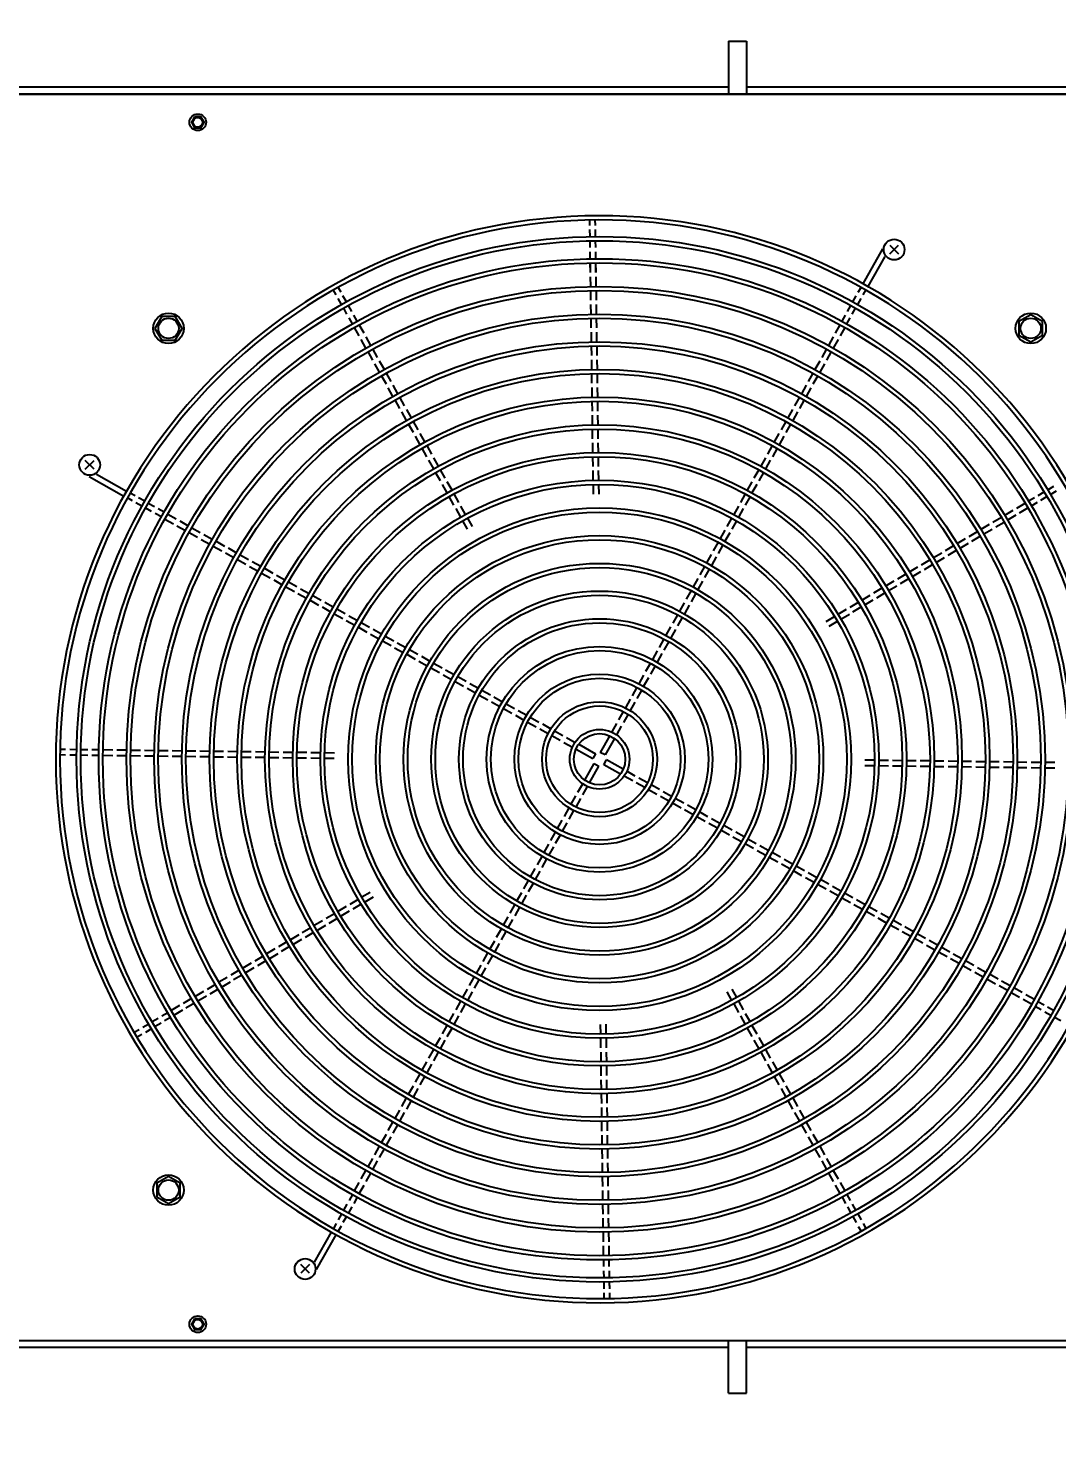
# Model space of a CAD drawing. Header units: millimetres. Extents: x -15161 to 10473752, y -72817 to 33960.
# Drawn here: x 74406.6 to 74480.9, y -39374.4 to -39273 of the extents above; entities that cross this region are included whole.
import ezdxf
from ezdxf import colors
from ezdxf.entities.mleader import LeaderData, LeaderLine
from ezdxf.enums import TextEntityAlignment as Align
from ezdxf.math import Vec2, Vec3

# ---------------------------------------------------------------- set-up
doc = ezdxf.new("R2010")
doc.units = ezdxf.units.MM
doc.styles.get("Standard").update_dxf_attribs({"font": 'arial.ttf'})

# ---------------------------------------------------------------- blocks, each defined once
blk = doc.blocks.new('機組圖彩色')
at = {"color": 54}
for p, q in [((93378.02, 2376.05), (93378.02, 2372.23)), ((93378.02, 2376.05), (93379.32, 2376.05)), ((93379.32, 2376.05), (93379.32, 2372.23)), ((93413.72, 2372.2), (93233.72, 2372.2)), ((93413.6, 2372.2), (93233.84, 2372.2)), ((93410.34, 2372.23), (93237.12, 2372.23)), ((93378.02, 2372.73), (93269.42, 2372.73)), ((93410.49, 2372.73), (93379.32, 2372.73)), ((93368.02, 2362.75), (93368.01, 2363.15)), ((93368.42, 2362.75), (93368.41, 2363.15)), ((93368.03, 2361.95), (93368.02, 2362.45)), ((93368.43, 2361.95), (93368.42, 2362.45)), ((93368.04, 2361.15), (93368.03, 2361.65)), ((93368.05, 2360.35), (93368.04, 2360.85)), ((93368.44, 2361.15), (93368.43, 2361.65)), ((93368.45, 2360.35), (93368.44, 2360.85)), ((93389.14, 2361.06), (93387.73, 2358.54)), ((93389.66, 2361.33), (93390.29, 2360.7)), ((93389.66, 2360.7), (93390.29, 2361.33)), ((93368.06, 2359.35), (93368.05, 2360.05)), ((93368.07, 2359.35), (93368.06, 2360.05)), ((93368.46, 2359.35), (93368.45, 2360.05)), ((93368.47, 2359.35), (93368.46, 2360.05)), ((93389.3, 2360.52), (93388.08, 2358.35)), ((93368.08, 2358.35), (93368.07, 2359.05)), ((93368.48, 2358.35), (93368.47, 2359.05)), ((93349.71, 2357.74), (93349.51, 2358.09)), ((93350.06, 2357.93), (93349.86, 2358.28)), ((93368.1, 2357.35), (93368.09, 2358.05)), ((93368.5, 2357.35), (93368.49, 2358.05)), ((93387.39, 2357.93), (93387.59, 2358.28)), ((93387.74, 2357.74), (93387.94, 2358.09)), ((93350.1, 2357.04), (93349.86, 2357.48)), ((93350.45, 2357.24), (93350.2, 2357.67)), ((93350.49, 2356.34), (93350.25, 2356.78)), ((93350.84, 2356.54), (93350.6, 2356.97)), ((93368.11, 2356.35), (93368.1, 2357.05)), ((93368.51, 2356.35), (93368.5, 2357.05)), ((93386.61, 2356.54), (93386.85, 2356.97)), ((93386.96, 2356.34), (93387.2, 2356.78)), ((93387, 2357.23), (93387.25, 2357.67)), ((93387.35, 2357.04), (93387.59, 2357.48)), ((93350.88, 2355.64), (93350.64, 2356.08)), ((93351.23, 2355.84), (93350.99, 2356.28)), ((93368.12, 2355.35), (93368.11, 2356.05)), ((93368.52, 2355.35), (93368.51, 2356.05)), ((93386.22, 2355.84), (93386.46, 2356.27)), ((93386.57, 2355.64), (93386.81, 2356.08)), ((93351.37, 2354.77), (93351.03, 2355.38)), ((93351.72, 2354.97), (93351.38, 2355.58)), ((93368.13, 2354.35), (93368.13, 2355.05)), ((93368.53, 2354.35), (93368.53, 2355.05)), ((93386.07, 2355.58), (93385.73, 2354.97)), ((93386.42, 2355.38), (93386.08, 2354.77)), ((93351.86, 2353.9), (93351.52, 2354.51)), ((93352.21, 2354.09), (93351.87, 2354.71)), ((93352.7, 2353.22), (93352.35, 2353.83)), ((93368.15, 2353.35), (93368.14, 2354.05)), ((93368.55, 2353.35), (93368.54, 2354.05)), ((93385.09, 2353.83), (93384.75, 2353.22)), ((93385.58, 2354.71), (93385.24, 2354.09)), ((93385.93, 2354.51), (93385.59, 2353.9)), ((93352.35, 2353.03), (93352.01, 2353.64)), ((93352.84, 2352.15), (93352.49, 2352.76)), ((93353.19, 2352.35), (93352.84, 2352.96)), ((93368.16, 2352.35), (93368.15, 2353.05)), ((93368.56, 2352.35), (93368.55, 2353.05)), ((93384.61, 2352.96), (93384.26, 2352.35)), ((93384.95, 2352.76), (93384.61, 2352.15)), ((93385.44, 2353.64), (93385.1, 2353.03)), ((93353.33, 2351.28), (93352.98, 2351.89)), ((93353.67, 2351.48), (93353.33, 2352.09)), ((93368.17, 2351.35), (93368.16, 2352.05)), ((93368.57, 2351.35), (93368.56, 2352.05)), ((93384.12, 2352.09), (93383.77, 2351.48)), ((93384.47, 2351.89), (93384.12, 2351.28)), ((93353.81, 2350.41), (93353.47, 2351.02)), ((93354.16, 2350.6), (93353.82, 2351.22)), ((93368.19, 2350.35), (93368.18, 2351.05)), ((93368.59, 2350.35), (93368.58, 2351.05)), ((93383.63, 2351.22), (93383.29, 2350.6)), ((93383.98, 2351.02), (93383.63, 2350.41)), ((93354.3, 2349.54), (93353.96, 2350.15)), ((93354.65, 2349.73), (93354.31, 2350.34)), ((93368.2, 2349.35), (93368.19, 2350.05)), ((93368.6, 2349.35), (93368.59, 2350.05)), ((93383.14, 2350.34), (93382.8, 2349.73)), ((93383.49, 2350.15), (93383.15, 2349.54)), ((93354.79, 2348.66), (93354.45, 2349.28)), ((93355.14, 2348.86), (93354.8, 2349.47)), ((93368.21, 2348.35), (93368.2, 2349.05)), ((93368.61, 2348.35), (93368.6, 2349.05)), ((93382.65, 2349.47), (93382.31, 2348.86)), ((93383, 2349.28), (93382.66, 2348.66)), ((93355.28, 2347.79), (93354.94, 2348.4)), ((93355.63, 2347.99), (93355.29, 2348.6)), ((93356.12, 2347.12), (93355.78, 2347.73)), ((93368.22, 2347.35), (93368.22, 2348.05)), ((93368.62, 2347.35), (93368.62, 2348.05)), ((93381.67, 2347.73), (93381.33, 2347.12)), ((93382.16, 2348.6), (93381.82, 2347.99)), ((93382.51, 2348.4), (93382.17, 2347.79)), ((93355.77, 2346.92), (93355.43, 2347.53)), ((93356.26, 2346.05), (93355.92, 2346.66)), ((93356.61, 2346.24), (93356.27, 2346.85)), ((93368.24, 2346.35), (93368.23, 2347.05)), ((93368.64, 2346.35), (93368.63, 2347.05)), ((93381.18, 2346.85), (93380.84, 2346.24)), ((93381.53, 2346.66), (93381.19, 2346.05)), ((93382.02, 2347.53), (93381.68, 2346.92)), ((93331.6, 2345.14), (93332.23, 2345.77)), ((93332.23, 2345.14), (93331.6, 2345.77)), ((93356.75, 2345.17), (93356.4, 2345.79)), ((93357.1, 2345.37), (93356.75, 2345.98)), ((93368.25, 2345.35), (93368.24, 2346.05)), ((93368.65, 2345.35), (93368.64, 2346.05)), ((93380.7, 2345.98), (93380.35, 2345.37)), ((93381.04, 2345.79), (93380.7, 2345.17)), ((93331.87, 2344.62), (93334.38, 2343.21)), ((93332.4, 2344.78), (93334.58, 2343.56)), ((93357.24, 2344.3), (93356.89, 2344.91)), ((93357.58, 2344.5), (93357.24, 2345.11)), ((93368.26, 2344.35), (93368.25, 2345.05)), ((93368.66, 2344.35), (93368.65, 2345.05)), ((93380.21, 2345.11), (93379.86, 2344.5)), ((93380.56, 2344.91), (93380.21, 2344.3)), ((93357.72, 2343.43), (93357.38, 2344.04)), ((93358.07, 2343.63), (93357.73, 2344.24)), ((93368.28, 2343.35), (93368.27, 2344.05)), ((93368.68, 2343.35), (93368.67, 2344.05)), ((93379.72, 2344.24), (93379.38, 2343.63)), ((93380.07, 2344.04), (93379.72, 2343.43)), ((93401.07, 2343.67), (93401.5, 2343.93)), ((93401.27, 2343.33), (93401.7, 2343.59)), ((93335, 2342.87), (93334.65, 2343.07)), ((93335.19, 2343.22), (93334.84, 2343.42)), ((93335.69, 2342.48), (93335.26, 2342.73)), ((93335.89, 2342.83), (93335.45, 2343.07)), ((93336.59, 2342.44), (93336.15, 2342.68)), ((93358.21, 2342.56), (93357.87, 2343.17)), ((93358.56, 2342.75), (93358.22, 2343.36)), ((93379.23, 2343.36), (93378.89, 2342.75)), ((93379.58, 2343.17), (93379.24, 2342.56)), ((93398.83, 2342.34), (93399.43, 2342.7)), ((93399.69, 2342.86), (93400.12, 2343.11)), ((93399.9, 2342.51), (93400.33, 2342.77)), ((93400.38, 2343.26), (93400.81, 2343.52)), ((93400.58, 2342.92), (93401.01, 2343.18)), ((93336.39, 2342.09), (93335.96, 2342.33)), ((93337.09, 2341.7), (93336.65, 2341.94)), ((93337.29, 2342.05), (93336.85, 2342.29)), ((93337.35, 2341.55), (93337.96, 2341.21)), ((93337.55, 2341.9), (93338.16, 2341.56)), ((93358.7, 2341.68), (93358.36, 2342.3)), ((93359.05, 2341.88), (93358.71, 2342.49)), ((93359.54, 2341.01), (93359.2, 2341.62)), ((93378.25, 2341.62), (93377.91, 2341.01)), ((93378.74, 2342.49), (93378.4, 2341.88)), ((93379.09, 2342.3), (93378.75, 2341.68)), ((93397.11, 2341.32), (93397.72, 2341.68)), ((93397.97, 2341.83), (93398.57, 2342.19)), ((93398.18, 2341.49), (93398.78, 2341.85)), ((93399.04, 2342), (93399.64, 2342.36)), ((93338.22, 2341.06), (93338.83, 2340.72)), ((93338.42, 2341.41), (93339.03, 2341.07)), ((93339.1, 2340.57), (93339.71, 2340.23)), ((93339.29, 2340.92), (93339.9, 2340.58)), ((93359.19, 2340.81), (93358.85, 2341.42)), ((93377.76, 2340.75), (93377.42, 2340.14)), ((93378.11, 2340.55), (93377.77, 2339.94)), ((93378.6, 2341.42), (93378.26, 2340.81)), ((93395.39, 2340.3), (93396, 2340.66)), ((93396.25, 2340.81), (93396.86, 2341.17)), ((93396.46, 2340.47), (93397.06, 2340.82)), ((93397.32, 2340.98), (93397.92, 2341.33)), ((93339.97, 2340.08), (93340.58, 2339.74)), ((93340.16, 2340.43), (93340.77, 2340.09)), ((93340.84, 2339.6), (93341.45, 2339.25)), ((93341.04, 2339.95), (93341.65, 2339.6)), ((93377.27, 2339.87), (93376.93, 2339.26)), ((93377.62, 2339.68), (93377.28, 2339.07)), ((93393.68, 2339.28), (93394.28, 2339.63)), ((93394.54, 2339.79), (93395.14, 2340.15)), ((93394.74, 2339.44), (93395.34, 2339.8)), ((93395.6, 2339.95), (93396.2, 2340.31)), ((93341.71, 2339.11), (93342.32, 2338.77)), ((93341.91, 2339.46), (93342.52, 2339.11)), ((93342.59, 2338.62), (93343.2, 2338.28)), ((93342.78, 2338.97), (93343.39, 2338.63)), ((93343.65, 2338.48), (93344.26, 2338.14)), ((93376.78, 2339), (93376.44, 2338.39)), ((93377.13, 2338.81), (93376.79, 2338.19)), ((93391.96, 2338.25), (93392.56, 2338.61)), ((93392.82, 2338.76), (93393.42, 2339.12)), ((93393.02, 2338.42), (93393.62, 2338.78)), ((93393.88, 2338.93), (93394.48, 2339.29)), ((93343.46, 2338.13), (93344.07, 2337.79)), ((93344.33, 2337.64), (93344.94, 2337.3)), ((93344.53, 2337.99), (93345.14, 2337.65)), ((93345.4, 2337.5), (93346.01, 2337.16)), ((93376.3, 2338.13), (93375.95, 2337.52)), ((93376.64, 2337.93), (93376.3, 2337.32)), ((93390.24, 2337.23), (93390.84, 2337.59)), ((93391.1, 2337.74), (93391.7, 2338.1)), ((93391.3, 2337.4), (93391.9, 2337.76)), ((93392.16, 2337.91), (93392.76, 2338.27)), ((93345.2, 2337.15), (93345.81, 2336.81)), ((93346.08, 2336.66), (93346.69, 2336.32)), ((93346.27, 2337.01), (93346.88, 2336.67)), ((93347.14, 2336.52), (93347.75, 2336.18)), ((93375.81, 2337.26), (93375.47, 2336.65)), ((93376.16, 2337.06), (93375.81, 2336.45)), ((93388.52, 2336.21), (93389.12, 2336.57)), ((93389.38, 2336.72), (93389.98, 2337.08)), ((93389.58, 2336.38), (93390.18, 2336.73)), ((93390.44, 2336.89), (93391.04, 2337.25)), ((93346.95, 2336.17), (93347.56, 2335.83)), ((93347.82, 2335.69), (93348.43, 2335.34)), ((93348.02, 2336.03), (93348.63, 2335.69)), ((93348.89, 2335.55), (93349.5, 2335.2)), ((93374.83, 2335.51), (93374.49, 2334.9)), ((93375.32, 2336.38), (93374.98, 2335.77)), ((93375.67, 2336.19), (93375.33, 2335.58)), ((93386.8, 2335.19), (93387.4, 2335.54)), ((93387.66, 2335.7), (93388.26, 2336.06)), ((93387.86, 2335.35), (93388.47, 2335.71)), ((93388.72, 2335.87), (93389.32, 2336.22)), ((93348.69, 2335.2), (93349.3, 2334.86)), ((93349.57, 2334.71), (93350.18, 2334.37)), ((93349.76, 2335.06), (93350.37, 2334.72)), ((93350.63, 2334.57), (93351.24, 2334.23)), ((93374.34, 2334.64), (93374, 2334.03)), ((93374.69, 2334.44), (93374.35, 2333.83)), ((93375.18, 2335.32), (93374.84, 2334.7)), ((93385.08, 2334.16), (93385.68, 2334.52)), ((93385.94, 2334.68), (93386.54, 2335.03)), ((93386.14, 2334.33), (93386.75, 2334.69)), ((93387, 2334.84), (93387.61, 2335.2)), ((93350.44, 2334.22), (93351.05, 2333.88)), ((93351.31, 2333.73), (93351.92, 2333.39)), ((93351.51, 2334.08), (93352.12, 2333.74)), ((93352.38, 2333.59), (93352.99, 2333.25)), ((93373.85, 2333.77), (93373.51, 2333.16)), ((93374.2, 2333.57), (93373.86, 2332.96)), ((93385.28, 2333.82), (93385.89, 2334.18)), ((93352.18, 2333.24), (93352.79, 2332.9)), ((93353.05, 2332.75), (93353.67, 2332.41)), ((93353.25, 2333.1), (93353.86, 2332.76)), ((93354.12, 2332.61), (93354.73, 2332.27)), ((93373.36, 2332.89), (93373.02, 2332.28)), ((93373.71, 2332.7), (93373.37, 2332.09)), ((93353.93, 2332.26), (93354.54, 2331.92)), ((93354.8, 2331.78), (93355.41, 2331.43)), ((93355, 2332.12), (93355.61, 2331.78)), ((93355.87, 2331.64), (93356.48, 2331.29)), ((93372.87, 2332.02), (93372.53, 2331.41)), ((93373.22, 2331.83), (93372.88, 2331.21)), ((93355.67, 2331.29), (93356.28, 2330.94)), ((93356.54, 2330.8), (93357.16, 2330.46)), ((93356.74, 2331.15), (93357.35, 2330.8)), ((93357.61, 2330.66), (93358.22, 2330.32)), ((93372.39, 2331.15), (93372.04, 2330.54)), ((93372.73, 2330.95), (93372.39, 2330.34)), ((93357.42, 2330.31), (93358.03, 2329.97)), ((93358.29, 2329.82), (93358.9, 2329.48)), ((93358.49, 2330.17), (93359.1, 2329.83)), ((93359.36, 2329.68), (93359.97, 2329.34)), ((93371.41, 2329.4), (93371.07, 2328.79)), ((93371.9, 2330.28), (93371.55, 2329.66)), ((93372.25, 2330.08), (93371.9, 2329.47)), ((93359.16, 2329.33), (93359.77, 2328.99)), ((93360.04, 2328.84), (93360.65, 2328.5)), ((93360.23, 2329.19), (93360.84, 2328.85)), ((93360.91, 2328.35), (93361.52, 2328.01)), ((93361.1, 2328.7), (93361.71, 2328.36)), ((93370.92, 2328.53), (93370.58, 2327.92)), ((93371.27, 2328.33), (93370.92, 2327.72)), ((93371.76, 2329.21), (93371.41, 2328.6)), ((93361.78, 2327.87), (93362.39, 2327.52)), ((93361.98, 2328.21), (93362.59, 2327.87)), ((93362.65, 2327.38), (93363.26, 2327.03)), ((93362.85, 2327.73), (93363.46, 2327.38)), ((93370.43, 2327.66), (93370.09, 2327.04)), ((93370.78, 2327.46), (93370.44, 2326.85)), ((93363.53, 2326.89), (93364.14, 2326.54)), ((93363.72, 2327.24), (93364.33, 2326.89)), ((93364.4, 2326.4), (93365.01, 2326.06)), ((93364.59, 2326.75), (93365.21, 2326.4)), ((93369.94, 2326.78), (93369.6, 2326.17)), ((93370.29, 2326.59), (93369.95, 2325.97)), ((93365.27, 2325.91), (93365.88, 2325.57)), ((93365.47, 2326.26), (93366.08, 2325.92)), ((93366.15, 2325.42), (93366.76, 2325.08)), ((93366.34, 2325.77), (93366.95, 2325.42)), ((93369.45, 2325.91), (93368.77, 2324.7)), ((93369.8, 2325.71), (93369.12, 2324.51)), ((93330.18, 2324.9), (93329.78, 2324.91)), ((93330.18, 2324.5), (93329.78, 2324.51)), ((93330.98, 2324.89), (93330.48, 2324.9)), ((93330.98, 2324.49), (93330.48, 2324.5)), ((93331.78, 2324.88), (93331.28, 2324.89)), ((93331.78, 2324.48), (93331.28, 2324.49)), ((93332.58, 2324.87), (93332.08, 2324.88)), ((93332.58, 2324.47), (93332.08, 2324.48)), ((93333.58, 2324.86), (93332.88, 2324.87)), ((93333.58, 2324.46), (93332.88, 2324.47)), ((93334.58, 2324.85), (93333.88, 2324.86)), ((93334.58, 2324.45), (93333.88, 2324.46)), ((93335.58, 2324.83), (93334.88, 2324.84)), ((93335.58, 2324.43), (93334.88, 2324.44)), ((93336.58, 2324.82), (93335.88, 2324.83)), ((93336.58, 2324.42), (93335.88, 2324.43)), ((93337.58, 2324.81), (93336.88, 2324.82)), ((93337.58, 2324.41), (93336.88, 2324.42)), ((93338.58, 2324.79), (93337.88, 2324.8)), ((93338.58, 2324.39), (93337.88, 2324.4)), ((93339.57, 2324.38), (93338.87, 2324.39)), ((93339.58, 2324.78), (93338.88, 2324.79)), ((93340.57, 2324.37), (93339.87, 2324.38)), ((93340.58, 2324.77), (93339.88, 2324.78)), ((93341.57, 2324.36), (93340.87, 2324.36)), ((93341.58, 2324.76), (93340.88, 2324.76)), ((93342.57, 2324.34), (93341.87, 2324.35)), ((93342.58, 2324.74), (93341.88, 2324.75)), ((93343.57, 2324.33), (93342.87, 2324.34)), ((93343.58, 2324.73), (93342.88, 2324.74)), ((93344.57, 2324.32), (93343.87, 2324.33)), ((93344.58, 2324.72), (93343.88, 2324.73)), ((93345.57, 2324.3), (93344.87, 2324.31)), ((93345.58, 2324.7), (93344.88, 2324.71)), ((93346.57, 2324.29), (93345.87, 2324.3)), ((93346.58, 2324.69), (93345.88, 2324.7)), ((93347.57, 2324.28), (93346.87, 2324.29)), ((93347.58, 2324.68), (93346.88, 2324.69)), ((93348.57, 2324.26), (93347.87, 2324.27)), ((93348.58, 2324.66), (93347.88, 2324.67)), ((93349.58, 2324.65), (93348.88, 2324.66)), ((93367.02, 2324.93), (93368.23, 2324.25)), ((93367.22, 2325.28), (93368.42, 2324.6)), ((93368.42, 2324.6), (93368.23, 2324.25)), ((93369.12, 2324.51), (93368.77, 2324.7)), ((93349.57, 2324.25), (93348.87, 2324.26)), ((93367.65, 2322.7), (93368.33, 2323.9)), ((93368, 2322.5), (93368.67, 2323.71)), ((93368.33, 2323.9), (93368.67, 2323.71)), ((93369.03, 2323.81), (93369.22, 2324.15)), ((93370.23, 2323.13), (93369.03, 2323.81)), ((93370.43, 2323.48), (93369.22, 2324.15)), ((93371.3, 2322.99), (93370.69, 2323.33)), ((93387.87, 2324.16), (93388.57, 2324.15)), ((93387.87, 2323.76), (93388.57, 2323.75)), ((93388.87, 2324.14), (93389.57, 2324.13)), ((93388.87, 2323.74), (93389.57, 2323.73)), ((93389.87, 2324.13), (93390.57, 2324.12)), ((93389.87, 2323.73), (93390.57, 2323.72)), ((93390.87, 2324.12), (93391.57, 2324.11)), ((93390.87, 2323.72), (93391.57, 2323.71)), ((93391.87, 2324.1), (93392.57, 2324.1)), ((93391.87, 2323.7), (93392.57, 2323.7)), ((93392.87, 2324.09), (93393.57, 2324.08)), ((93392.87, 2323.69), (93393.57, 2323.68)), ((93393.87, 2324.08), (93394.57, 2324.07)), ((93393.87, 2323.68), (93394.57, 2323.67)), ((93394.87, 2324.07), (93395.57, 2324.06)), ((93394.87, 2323.67), (93395.57, 2323.66)), ((93395.87, 2324.05), (93396.57, 2324.04)), ((93395.87, 2323.65), (93396.57, 2323.64)), ((93396.87, 2324.04), (93397.57, 2324.03)), ((93396.87, 2323.64), (93397.57, 2323.63)), ((93397.87, 2324.03), (93398.57, 2324.02)), ((93397.87, 2323.63), (93398.57, 2323.62)), ((93398.87, 2324.01), (93399.57, 2324)), ((93398.87, 2323.61), (93399.57, 2323.6)), ((93399.87, 2324), (93400.57, 2323.99)), ((93399.87, 2323.6), (93400.57, 2323.59)), ((93400.87, 2323.99), (93401.57, 2323.98)), ((93400.87, 2323.59), (93401.57, 2323.58)), ((93367.16, 2321.82), (93367.5, 2322.43)), ((93371.11, 2322.64), (93370.49, 2322.98)), ((93371.98, 2322.15), (93371.37, 2322.49)), ((93372.18, 2322.5), (93371.56, 2322.84)), ((93373.05, 2322.01), (93372.44, 2322.35)), ((93366.67, 2320.95), (93367.01, 2321.56)), ((93367.02, 2320.75), (93367.36, 2321.36)), ((93367.51, 2321.63), (93367.85, 2322.24)), ((93372.85, 2321.66), (93372.24, 2322)), ((93373.73, 2321.17), (93373.12, 2321.51)), ((93373.92, 2321.52), (93373.31, 2321.86)), ((93374.8, 2321.03), (93374.18, 2321.37)), ((93366.18, 2320.07), (93366.52, 2320.69)), ((93366.53, 2319.88), (93366.87, 2320.49)), ((93374.6, 2320.68), (93373.99, 2321.03)), ((93375.47, 2320.19), (93374.86, 2320.54)), ((93375.67, 2320.54), (93375.06, 2320.89)), ((93376.54, 2320.05), (93375.93, 2320.4)), ((93365.69, 2319.2), (93366.03, 2319.81)), ((93366.04, 2319.01), (93366.38, 2319.62)), ((93376.35, 2319.71), (93375.73, 2320.05)), ((93377.22, 2319.22), (93376.61, 2319.56)), ((93377.41, 2319.57), (93376.8, 2319.91)), ((93378.29, 2319.08), (93377.68, 2319.42)), ((93365.2, 2318.33), (93365.55, 2318.94)), ((93365.55, 2318.13), (93365.89, 2318.74)), ((93378.09, 2318.73), (93377.48, 2319.07)), ((93378.96, 2318.24), (93378.35, 2318.58)), ((93379.16, 2318.59), (93378.55, 2318.93)), ((93380.03, 2318.1), (93379.42, 2318.44)), ((93364.23, 2316.58), (93364.57, 2317.19)), ((93364.71, 2317.46), (93365.06, 2318.07)), ((93365.06, 2317.26), (93365.41, 2317.87)), ((93379.84, 2317.75), (93379.23, 2318.09)), ((93380.71, 2317.26), (93380.1, 2317.6)), ((93380.9, 2317.61), (93380.29, 2317.95)), ((93381.78, 2317.12), (93381.17, 2317.46)), ((93363.74, 2315.71), (93364.08, 2316.32)), ((93364.57, 2316.39), (93364.92, 2317)), ((93381.58, 2316.77), (93380.97, 2317.11)), ((93382.45, 2316.28), (93381.84, 2316.63)), ((93382.65, 2316.63), (93382.04, 2316.97)), ((93383.52, 2316.14), (93382.91, 2316.49)), ((93363.25, 2314.84), (93363.59, 2315.45)), ((93363.6, 2314.64), (93363.94, 2315.25)), ((93364.09, 2315.51), (93364.43, 2316.13)), ((93383.33, 2315.79), (93382.72, 2316.14)), ((93384.2, 2315.31), (93383.59, 2315.65)), ((93384.39, 2315.65), (93383.78, 2316)), ((93385.07, 2314.82), (93384.46, 2315.16)), ((93385.27, 2315.17), (93384.66, 2315.51)), ((93352.16, 2314.59), (93351.56, 2314.23)), ((93352.37, 2314.24), (93351.77, 2313.89)), ((93362.76, 2313.97), (93363.1, 2314.58)), ((93363.11, 2313.77), (93363.45, 2314.38)), ((93385.94, 2314.33), (93385.33, 2314.67)), ((93386.14, 2314.68), (93385.53, 2315.02)), ((93386.82, 2313.84), (93386.21, 2314.18)), ((93387.01, 2314.19), (93386.4, 2314.53)), ((93350.44, 2313.57), (93349.84, 2313.21)), ((93350.65, 2313.22), (93350.05, 2312.86)), ((93351.3, 2314.08), (93350.7, 2313.72)), ((93351.51, 2313.73), (93350.91, 2313.37)), ((93362.27, 2313.09), (93362.61, 2313.7)), ((93362.62, 2312.9), (93362.96, 2313.51)), ((93387.69, 2313.35), (93387.08, 2313.69)), ((93387.88, 2313.7), (93387.27, 2314.04)), ((93388.56, 2312.86), (93387.95, 2313.2)), ((93388.76, 2313.21), (93388.15, 2313.55)), ((93348.73, 2312.54), (93348.12, 2312.19)), ((93348.93, 2312.2), (93348.33, 2311.84)), ((93349.59, 2313.05), (93348.98, 2312.7)), ((93349.79, 2312.71), (93349.19, 2312.35)), ((93361.78, 2312.22), (93362.12, 2312.83)), ((93362.13, 2312.02), (93362.47, 2312.64)), ((93389.43, 2312.37), (93388.82, 2312.72)), ((93389.63, 2312.72), (93389.02, 2313.06)), ((93390.31, 2311.88), (93389.69, 2312.23)), ((93390.5, 2312.23), (93389.89, 2312.58)), ((93347.01, 2311.52), (93346.41, 2311.16)), ((93347.21, 2311.18), (93346.61, 2310.82)), ((93347.87, 2312.03), (93347.26, 2311.67)), ((93348.07, 2311.69), (93347.47, 2311.33)), ((93360.8, 2310.48), (93361.15, 2311.09)), ((93361.29, 2311.35), (93361.63, 2311.96)), ((93361.64, 2311.15), (93361.98, 2311.76)), ((93391.18, 2311.4), (93390.57, 2311.74)), ((93391.37, 2311.74), (93390.76, 2312.09)), ((93392.05, 2310.91), (93391.44, 2311.25)), ((93392.25, 2311.26), (93391.64, 2311.6)), ((93393.12, 2310.77), (93392.51, 2311.11)), ((93345.29, 2310.5), (93344.69, 2310.14)), ((93345.49, 2310.15), (93344.89, 2309.8)), ((93346.15, 2311.01), (93345.55, 2310.65)), ((93346.35, 2310.67), (93345.75, 2310.31)), ((93360.32, 2309.6), (93360.66, 2310.21)), ((93361.15, 2310.28), (93361.49, 2310.89)), ((93392.92, 2310.42), (93392.31, 2310.76)), ((93393.8, 2309.93), (93393.18, 2310.27)), ((93393.99, 2310.28), (93393.38, 2310.62)), ((93394.86, 2309.79), (93394.25, 2310.13)), ((93343.57, 2309.48), (93342.97, 2309.12)), ((93343.77, 2309.13), (93343.17, 2308.77)), ((93344.43, 2309.99), (93343.83, 2309.63)), ((93344.63, 2309.64), (93344.03, 2309.29)), ((93359.83, 2308.73), (93360.17, 2309.34)), ((93360.18, 2308.53), (93360.52, 2309.15)), ((93360.66, 2309.41), (93361.01, 2310.02)), ((93394.67, 2309.44), (93394.06, 2309.78)), ((93395.54, 2308.95), (93394.93, 2309.29)), ((93395.74, 2309.3), (93395.13, 2309.64)), ((93396.61, 2308.81), (93396, 2309.15)), ((93341.85, 2308.45), (93341.25, 2308.1)), ((93342.05, 2308.11), (93341.45, 2307.75)), ((93342.71, 2308.96), (93342.11, 2308.61)), ((93342.91, 2308.62), (93342.31, 2308.26)), ((93359.34, 2307.86), (93359.68, 2308.47)), ((93359.69, 2307.66), (93360.03, 2308.27)), ((93396.41, 2308.46), (93395.8, 2308.81)), ((93397.29, 2307.97), (93396.67, 2308.32)), ((93397.48, 2308.32), (93396.87, 2308.67)), ((93398.35, 2307.83), (93397.74, 2308.18)), ((93340.13, 2307.43), (93339.53, 2307.07)), ((93340.34, 2307.09), (93339.73, 2306.73)), ((93340.99, 2307.94), (93340.39, 2307.58)), ((93341.19, 2307.6), (93340.59, 2307.24)), ((93358.85, 2306.99), (93359.19, 2307.6)), ((93359.2, 2306.79), (93359.54, 2307.4)), ((93377.91, 2307.4), (93378.25, 2306.79)), ((93378.26, 2307.6), (93378.6, 2306.99)), ((93398.16, 2307.49), (93397.55, 2307.83)), ((93399.03, 2307), (93398.42, 2307.34)), ((93399.23, 2307.35), (93398.61, 2307.69)), ((93400.1, 2306.86), (93399.49, 2307.2)), ((93338.41, 2306.41), (93337.81, 2306.05)), ((93338.62, 2306.07), (93338.01, 2305.71)), ((93339.27, 2306.92), (93338.67, 2306.56)), ((93339.48, 2306.58), (93338.87, 2306.22)), ((93358.36, 2306.11), (93358.7, 2306.72)), ((93358.71, 2305.92), (93359.05, 2306.53)), ((93378.4, 2306.53), (93378.74, 2305.92)), ((93378.75, 2306.72), (93379.09, 2306.11)), ((93399.9, 2306.51), (93399.29, 2306.85)), ((93400.16, 2306.36), (93400.6, 2306.12)), ((93400.36, 2306.71), (93400.8, 2306.46)), ((93401.06, 2306.32), (93401.49, 2306.07)), ((93336.18, 2305.08), (93335.75, 2304.83)), ((93336.86, 2305.49), (93336.43, 2305.23)), ((93337.07, 2305.15), (93336.64, 2304.89)), ((93337.55, 2305.9), (93337.12, 2305.64)), ((93337.76, 2305.56), (93337.33, 2305.3)), ((93357.87, 2305.24), (93358.21, 2305.85)), ((93358.22, 2305.04), (93358.56, 2305.66)), ((93368.77, 2305.05), (93368.78, 2304.35)), ((93369.17, 2305.06), (93369.18, 2304.36)), ((93378.89, 2305.66), (93379.23, 2305.04)), ((93379.24, 2305.85), (93379.58, 2305.24)), ((93400.86, 2305.97), (93401.3, 2305.72)), ((93401.56, 2305.58), (93402, 2305.33)), ((93335.49, 2304.67), (93335.14, 2304.47)), ((93335.69, 2304.33), (93335.35, 2304.12)), ((93336.38, 2304.74), (93335.95, 2304.48)), ((93356.89, 2303.5), (93357.24, 2304.11)), ((93357.38, 2304.37), (93357.72, 2304.98)), ((93357.73, 2304.17), (93358.07, 2304.78)), ((93368.79, 2304.05), (93368.79, 2303.35)), ((93369.19, 2304.06), (93369.19, 2303.36)), ((93379.38, 2304.78), (93379.72, 2304.17)), ((93379.72, 2304.98), (93380.07, 2304.37)), ((93380.21, 2304.11), (93380.56, 2303.5)), ((93356.4, 2302.62), (93356.75, 2303.23)), ((93356.75, 2302.43), (93357.1, 2303.04)), ((93357.24, 2303.3), (93357.58, 2303.91)), ((93368.8, 2303.05), (93368.81, 2302.35)), ((93369.2, 2303.06), (93369.21, 2302.36)), ((93379.86, 2303.91), (93380.21, 2303.3)), ((93380.35, 2303.04), (93380.7, 2302.43)), ((93380.7, 2303.23), (93381.04, 2302.62)), ((93355.92, 2301.75), (93356.26, 2302.36)), ((93356.27, 2301.55), (93356.61, 2302.17)), ((93368.81, 2302.05), (93368.82, 2301.35)), ((93369.21, 2302.06), (93369.22, 2301.36)), ((93380.84, 2302.17), (93381.18, 2301.55)), ((93381.19, 2302.36), (93381.53, 2301.75)), ((93355.43, 2300.88), (93355.77, 2301.49)), ((93355.78, 2300.68), (93356.12, 2301.29)), ((93368.82, 2301.05), (93368.83, 2300.35)), ((93369.22, 2301.06), (93369.23, 2300.36)), ((93381.33, 2301.29), (93381.67, 2300.68)), ((93381.68, 2301.49), (93382.02, 2300.88)), ((93354.94, 2300.01), (93355.28, 2300.62)), ((93355.29, 2299.81), (93355.63, 2300.42)), ((93368.84, 2300.05), (93368.85, 2299.35)), ((93369.24, 2300.06), (93369.25, 2299.36)), ((93381.82, 2300.42), (93382.16, 2299.81)), ((93382.17, 2300.62), (93382.51, 2300.01)), ((93354.45, 2299.13), (93354.79, 2299.74)), ((93354.8, 2298.94), (93355.14, 2299.55)), ((93368.85, 2299.05), (93368.86, 2298.35)), ((93369.25, 2299.06), (93369.26, 2298.36)), ((93382.31, 2299.55), (93382.65, 2298.94)), ((93382.66, 2299.74), (93383, 2299.13)), ((93353.47, 2297.39), (93353.81, 2298)), ((93353.96, 2298.26), (93354.3, 2298.87)), ((93354.31, 2298.07), (93354.65, 2298.68)), ((93368.86, 2298.05), (93368.87, 2297.35)), ((93369.26, 2298.06), (93369.27, 2297.36)), ((93382.8, 2298.68), (93383.14, 2298.07)), ((93383.15, 2298.87), (93383.49, 2298.26)), ((93383.63, 2298), (93383.98, 2297.39)), ((93352.98, 2296.52), (93353.33, 2297.13)), ((93353.33, 2296.32), (93353.67, 2296.93)), ((93353.82, 2297.19), (93354.16, 2297.8)), ((93368.88, 2297.05), (93368.88, 2296.35)), ((93369.28, 2297.06), (93369.28, 2296.36)), ((93383.29, 2297.8), (93383.63, 2297.19)), ((93383.77, 2296.93), (93384.12, 2296.32)), ((93384.12, 2297.13), (93384.47, 2296.52)), ((93352.49, 2295.64), (93352.84, 2296.25)), ((93352.84, 2295.45), (93353.19, 2296.06)), ((93368.89, 2296.05), (93368.9, 2295.35)), ((93369.29, 2296.06), (93369.3, 2295.36)), ((93384.26, 2296.06), (93384.61, 2295.45)), ((93384.61, 2296.25), (93384.95, 2295.64)), ((93352.01, 2294.77), (93352.35, 2295.38)), ((93352.35, 2294.58), (93352.7, 2295.19)), ((93368.9, 2295.05), (93368.91, 2294.35)), ((93369.3, 2295.06), (93369.31, 2294.36)), ((93384.75, 2295.19), (93385.09, 2294.58)), ((93385.1, 2295.38), (93385.44, 2294.77)), ((93351.52, 2293.9), (93351.86, 2294.51)), ((93351.87, 2293.7), (93352.21, 2294.31)), ((93368.91, 2294.05), (93368.92, 2293.35)), ((93369.31, 2294.06), (93369.32, 2293.36)), ((93385.24, 2294.31), (93385.58, 2293.7)), ((93385.59, 2294.51), (93385.93, 2293.9)), ((93351.03, 2293.03), (93351.37, 2293.64)), ((93351.38, 2292.83), (93351.72, 2293.44)), ((93368.93, 2293.05), (93368.94, 2292.35)), ((93369.33, 2293.06), (93369.34, 2292.36)), ((93385.73, 2293.44), (93386.07, 2292.83)), ((93386.08, 2293.64), (93386.42, 2293.03)), ((93350.49, 2292.07), (93350.24, 2291.63)), ((93350.84, 2291.87), (93350.59, 2291.44)), ((93350.88, 2292.77), (93350.64, 2292.33)), ((93351.23, 2292.57), (93350.98, 2292.13)), ((93368.94, 2292.05), (93368.95, 2291.35)), ((93369.34, 2292.06), (93369.35, 2291.36)), ((93386.22, 2292.57), (93386.46, 2292.13)), ((93386.57, 2292.76), (93386.81, 2292.33)), ((93386.61, 2291.87), (93386.85, 2291.43)), ((93386.96, 2292.07), (93387.2, 2291.63)), ((93350.1, 2291.37), (93349.85, 2290.93)), ((93350.45, 2291.17), (93350.2, 2290.74)), ((93368.95, 2291.05), (93368.96, 2290.35)), ((93369.35, 2291.06), (93369.36, 2290.36)), ((93387, 2291.17), (93387.24, 2290.74)), ((93387.35, 2291.37), (93387.59, 2290.93)), ((93348.15, 2287.88), (93349.37, 2290.06)), ((93348.3, 2287.35), (93349.72, 2289.86)), ((93349.71, 2290.67), (93349.51, 2290.32)), ((93350.06, 2290.48), (93349.86, 2290.13)), ((93368.97, 2290.05), (93368.98, 2289.35)), ((93369.37, 2290.06), (93369.38, 2289.36)), ((93387.39, 2290.47), (93387.59, 2290.13)), ((93387.74, 2290.67), (93387.94, 2290.32)), ((93368.98, 2289.06), (93368.99, 2288.36)), ((93369.38, 2289.06), (93369.39, 2288.36)), ((93369, 2288.06), (93369, 2287.56)), ((93369.4, 2288.06), (93369.4, 2287.56)), ((93347.79, 2287.08), (93347.15, 2287.71)), ((93347.79, 2287.71), (93347.15, 2287.08)), ((93369.01, 2287.26), (93369.02, 2286.76)), ((93369.01, 2287.26), (93369.02, 2286.76)), ((93369.41, 2287.26), (93369.41, 2286.76)), ((93369.41, 2287.26), (93369.41, 2286.76)), ((93369.02, 2286.46), (93369.02, 2286.2)), ((93369.02, 2286.46), (93369.03, 2285.96)), ((93369.42, 2286.46), (93369.42, 2286.2)), ((93369.42, 2286.46), (93369.43, 2285.96)), ((93369.03, 2285.66), (93369.03, 2285.26)), ((93369.43, 2285.66), (93369.43, 2285.26)), ((93413.72, 2282.2), (93233.72, 2282.2)), ((93413.6, 2282.2), (93233.84, 2282.2)), ((93378.02, 2281.73), (93269.42, 2281.73)), ((93378.02, 2278.41), (93378.02, 2282.2)), ((93379.32, 2278.41), (93379.32, 2282.2)), ((93410.47, 2281.73), (93379.32, 2281.73)), ((93378.02, 2278.41), (93379.32, 2278.41))]:
    blk.add_line(p, q, dxfattribs=at)
for points in [[(93339.49, 2370.6), (93339.26, 2370.2), (93339.49, 2369.81), (93339.95, 2369.81), (93340.18, 2370.2), (93339.95, 2370.6)], [(93337.12, 2356.17), (93336.63, 2355.32), (93337.12, 2354.47), (93338.1, 2354.47), (93338.59, 2355.32), (93338.1, 2356.17)], [(93400.69, 2355.81), (93399.84, 2356.3), (93398.99, 2355.81), (93398.99, 2354.83), (93399.84, 2354.34), (93400.69, 2354.83)], [(93336.76, 2292.6), (93337.61, 2292.11), (93338.46, 2292.6), (93338.46, 2293.58), (93337.61, 2294.07), (93336.76, 2293.58)], [(93339.49, 2283.8), (93339.26, 2283.4), (93339.49, 2283.01), (93339.95, 2283.01), (93340.18, 2283.4), (93339.95, 2283.8)]]:
    blk.add_lwpolyline(points, close=True, dxfattribs=at)
for centre, radius in [((93339.72, 2370.2), 0.6), ((93339.72, 2370.2), 0.345), ((93368.72, 2324.2), 37.75), ((93368.72, 2324.2), 37.45), ((93389.98, 2361.01), 0.75), ((93368.72, 2324.2), 36.15), ((93368.72, 2324.2), 35.85), ((93368.72, 2324.2), 34.15), ((93368.72, 2324.2), 33.85), ((93337.61, 2355.32), 1.1), ((93368.72, 2324.2), 32.15), ((93368.72, 2324.2), 31.85), ((93337.61, 2355.32), 0.735), ((93399.84, 2355.32), 1.1), ((93399.84, 2355.32), 0.735), ((93368.72, 2324.2), 30.15), ((93368.72, 2324.2), 29.85), ((93368.72, 2324.2), 28.15), ((93368.72, 2324.2), 27.85), ((93368.72, 2324.2), 26.15), ((93368.72, 2324.2), 25.85), ((93368.72, 2324.2), 24.15), ((93368.72, 2324.2), 23.85), ((93331.92, 2345.46), 0.75), ((93368.72, 2324.2), 22.15), ((93368.72, 2324.2), 21.85), ((93368.72, 2324.2), 20.15), ((93368.72, 2324.2), 19.85), ((93368.72, 2324.2), 18.15), ((93368.72, 2324.2), 17.85), ((93368.72, 2324.2), 16.15), ((93368.72, 2324.2), 15.85), ((93368.72, 2324.2), 14.15), ((93368.72, 2324.2), 13.85), ((93368.72, 2324.2), 12.15), ((93368.72, 2324.2), 11.85), ((93368.72, 2324.2), 10.15), ((93368.72, 2324.2), 9.85), ((93368.72, 2324.2), 8.15), ((93368.72, 2324.2), 7.85), ((93368.72, 2324.2), 6.15), ((93368.72, 2324.2), 5.85), ((93368.72, 2324.2), 4.15), ((93368.72, 2324.2), 3.85), ((93368.72, 2324.2), 2.15), ((93368.72, 2324.2), 1.85), ((93337.61, 2293.09), 1.1), ((93337.61, 2293.09), 0.735), ((93347.47, 2287.39), 0.75), ((93339.72, 2283.4), 0.6), ((93339.72, 2283.4), 0.345)]:
    blk.add_circle(centre, radius, dxfattribs=at)
for radius, start, end in [(39.25, 271.5568, 271.5458), (38.95, 271.572, 271.5714)]:
    blk.add_arc((93368.72, 2324.2), radius, start, end, dxfattribs=at)
blk = doc.blocks.new('_DetailCallout')
at = {"color": 0, "linetype": 'ByBlock', "lineweight": -2, "transparency": 16777216}
blk.add_line((8, 0), (-8, 0), dxfattribs=at)
blk.add_circle((0, 0), 8, dxfattribs=at)
at = {"color": 0, "transparency": 16777216}
for tag, p in [('視圖號碼', (0, 1)), ('圖紙號碼', (0, -6))]:
    blk.add_attdef(tag, text='', height=3, dxfattribs=at).set_placement(p, align=Align.CENTER)

msp = doc.modelspace()

# ---------------------------------------------------------------- block references
at = {"color": 9}
msp.add_blockref('機組圖彩色', (-18920.863, -41649.975), dxfattribs=at)

# ---------------------------------------------------------------- leaders
at = {"color": 230}
ml = msp.add_multileader_block('Standard', dxfattribs=at)
ml.set_content('_DetailCallout', color=230, scale=15)
ml.set_attribute('視圖號碼', '冷凍庫', width=0)
ml.set_attribute('圖紙號碼', 'E機', width=0)
ml.set_leader_properties()
ml.build(insert=Vec2(0, 0))
ml.multileader.update_dxf_attribs({"leader_type": 0})
ctx = ml.context
ctx.base_point, ctx.plane_origin = Vec3(74264.4003, -45071.4586), Vec3(74384.4003, -45071.4586)
notes = []
notes.append((ctx, [(0, (0, 0, 0), (0, 0), (1, 0), 1, [])]))
ctx.block.insert = Vec3(74384.4003, -45071.4586)
at = {"color": 54}
ml = msp.add_multileader_block('Standard', dxfattribs=at)
ml.set_content('_DetailCallout', color=54, scale=15)
ml.set_attribute('視圖號碼', '冷凍庫', width=0)
ml.set_attribute('圖紙號碼', 'E機', width=0)
ml.set_leader_properties()
ml.build(insert=Vec2(0, 0))
ml.multileader.update_dxf_attribs({"leader_type": 0})
ctx = ml.context
ctx.base_point, ctx.plane_origin = Vec3(74492.8614, -45537.0769), Vec3(74612.8614, -45537.0769)
notes.append((ctx, [(0, (0, 0, 0), (0, 0), (1, 0), 1, [])]))
ctx.block.insert = Vec3(74612.8614, -45537.0769)
at = {"color": 30}
ml = msp.add_multileader_block('Standard', dxfattribs=at)
ml.set_content('_DetailCallout', color=30, scale=15)
ml.set_attribute('視圖號碼', '冷凍庫', width=0)
ml.set_attribute('圖紙號碼', 'E', width=0)
ml.set_leader_properties()
ml.build(insert=Vec2(0, 0))
ml.multileader.update_dxf_attribs({"leader_type": 0})
ctx = ml.context
ctx.base_point, ctx.plane_origin = Vec3(75349.539, -47538.8607), Vec3(75469.539, -47538.8607)
notes.append((ctx, [(0, (0, 0, 0), (0, 0), (1, 0), 1, [])]))
ctx.block.insert = Vec3(75469.539, -47538.8607)
ml = msp.add_multileader_block('Standard', dxfattribs=at)
ml.set_content('_DetailCallout', color=30, scale=15)
ml.set_attribute('視圖號碼', '急速庫', width=0)
ml.set_attribute('圖紙號碼', 'B', width=0)
ml.set_leader_properties()
ml.build(insert=Vec2(0, 0))
ml.multileader.update_dxf_attribs({"leader_type": 0})
ctx = ml.context
ctx.base_point, ctx.plane_origin = Vec3(93372.1061, -47545.9996), Vec3(93492.1061, -47545.9996)
notes.append((ctx, [(0, (0, 0, 0), (0, 0), (1, 0), 1, [])]))
ctx.block.insert = Vec3(93492.1061, -47545.9996)
ml = msp.add_multileader_block('Standard', dxfattribs=at)
ml.set_content('_DetailCallout', color=30, scale=15)
ml.set_attribute('視圖號碼', '急速庫', width=0)
ml.set_attribute('圖紙號碼', 'A-2', width=0)
ml.set_leader_properties()
ml.build(insert=Vec2(0, 0))
ml.multileader.update_dxf_attribs({"leader_type": 0})
ctx = ml.context
ctx.base_point, ctx.plane_origin = Vec3(93704.3054, -47545.9996), Vec3(93824.3054, -47545.9996)
notes.append((ctx, [(0, (0, 0, 0), (0, 0), (1, 0), 1, [])]))
ctx.block.insert = Vec3(93824.3054, -47545.9996)
ml = msp.add_multileader_block('Standard', dxfattribs=at)
ml.set_content('_DetailCallout', color=30, scale=15)
ml.set_attribute('視圖號碼', '急速庫', width=0)
ml.set_attribute('圖紙號碼', 'A-1', width=0)
ml.set_leader_properties()
ml.build(insert=Vec2(0, 0))
ml.multileader.update_dxf_attribs({"leader_type": 0})
ctx = ml.context
ctx.base_point, ctx.plane_origin = Vec3(94041.3644, -47545.9996), Vec3(94161.3644, -47545.9996)
notes.append((ctx, [(0, (0, 0, 0), (0, 0), (1, 0), 1, [])]))
ctx.block.insert = Vec3(94161.3644, -47545.9996)
ml = msp.add_multileader_block('Standard', dxfattribs=at)
ml.set_content('_DetailCallout', color=30, scale=15)
ml.set_attribute('視圖號碼', '半成品', width=0)
ml.set_attribute('圖紙號碼', 'B', width=0)
ml.set_leader_properties()
ml.build(insert=Vec2(0, 0))
ml.multileader.update_dxf_attribs({"leader_type": 0})
ctx = ml.context
ctx.base_point, ctx.plane_origin = Vec3(93372.1061, -48769.6603), Vec3(93492.1061, -48769.6603)
notes.append((ctx, [(0, (0, 0, 0), (0, 0), (1, 0), 1, [])]))
ctx.block.insert = Vec3(93492.1061, -48769.6603)
ml = msp.add_multileader_block('Standard', dxfattribs=at)
ml.set_content('_DetailCallout', color=30, scale=15)
ml.set_attribute('視圖號碼', '半成品', width=0)
ml.set_attribute('圖紙號碼', 'A-2', width=0)
ml.set_leader_properties()
ml.build(insert=Vec2(0, 0))
ml.multileader.update_dxf_attribs({"leader_type": 0})
ctx = ml.context
ctx.base_point, ctx.plane_origin = Vec3(93704.3054, -48769.6603), Vec3(93824.3054, -48769.6603)
notes.append((ctx, [(0, (0, 0, 0), (0, 0), (1, 0), 1, [])]))
ctx.block.insert = Vec3(93824.3054, -48769.6603)
ml = msp.add_multileader_block('Standard', dxfattribs=at)
ml.set_content('_DetailCallout', color=30, scale=15)
ml.set_attribute('視圖號碼', '半成品', width=0)
ml.set_attribute('圖紙號碼', 'A-1', width=0)
ml.set_leader_properties()
ml.build(insert=Vec2(0, 0))
ml.multileader.update_dxf_attribs({"leader_type": 0})
ctx = ml.context
ctx.base_point, ctx.plane_origin = Vec3(94041.3644, -48769.6603), Vec3(94161.3644, -48769.6603)
notes.append((ctx, [(0, (0, 0, 0), (0, 0), (1, 0), 1, [])]))
ctx.block.insert = Vec3(94161.3644, -48769.6603)
at = {"color": 54}
ml = msp.add_multileader_block('Standard', dxfattribs=at)
ml.set_content('_DetailCallout', color=54, scale=15)
ml.set_attribute('視圖號碼', '急速庫', width=0)
ml.set_attribute('圖紙號碼', 'A機', width=0)
ml.set_leader_properties()
ml.build(insert=Vec2(0, 0))
ml.multileader.update_dxf_attribs({"leader_type": 0})
ctx = ml.context
ctx.base_point, ctx.plane_origin = Vec3(92864.6909, -48811.8789), Vec3(92984.6909, -48811.8789)
notes.append((ctx, [(0, (0, 0, 0), (0, 0), (1, 0), 1, [])]))
ctx.block.insert = Vec3(92984.6909, -48811.8789)
ml = msp.add_multileader_block('Standard', dxfattribs=at)
ml.set_content('_DetailCallout', color=54, scale=15)
ml.set_attribute('視圖號碼', '半成品', width=0)
ml.set_attribute('圖紙號碼', 'A機', width=0)
ml.set_leader_properties()
ml.build(insert=Vec2(0, 0))
ml.multileader.update_dxf_attribs({"leader_type": 0})
ctx = ml.context
ctx.base_point, ctx.plane_origin = Vec3(92588.6191, -48811.8789), Vec3(92708.6191, -48811.8789)
notes.append((ctx, [(0, (0, 0, 0), (0, 0), (1, 0), 1, [])]))
ctx.block.insert = Vec3(92708.6191, -48811.8789)
ml = msp.add_multileader_block('Standard', dxfattribs=at)
ml.set_content('_DetailCallout', color=54, scale=15)
ml.set_attribute('視圖號碼', '急速庫', width=0)
ml.set_attribute('圖紙號碼', 'B機', width=0)
ml.set_leader_properties()
ml.build(insert=Vec2(0, 0))
ml.multileader.update_dxf_attribs({"leader_type": 0})
ctx = ml.context
ctx.base_point, ctx.plane_origin = Vec3(92864.6909, -49217.4155), Vec3(92984.6909, -49217.4155)
notes.append((ctx, [(0, (0, 0, 0), (0, 0), (1, 0), 1, [])]))
ctx.block.insert = Vec3(92984.6909, -49217.4155)
ml = msp.add_multileader_block('Standard', dxfattribs=at)
ml.set_content('_DetailCallout', color=54, scale=15)
ml.set_attribute('視圖號碼', '半成品', width=0)
ml.set_attribute('圖紙號碼', 'B機', width=0)
ml.set_leader_properties()
ml.build(insert=Vec2(0, 0))
ml.multileader.update_dxf_attribs({"leader_type": 0})
ctx = ml.context
ctx.base_point, ctx.plane_origin = Vec3(92588.6191, -49217.4155), Vec3(92708.6191, -49217.4155)
notes.append((ctx, [(0, (0, 0, 0), (0, 0), (1, 0), 1, [])]))
ctx.block.insert = Vec3(92708.6191, -49217.4155)
at = {"color": 230}
ml = msp.add_multileader_block('Standard', dxfattribs=at)
ml.set_content('_DetailCallout', color=230, scale=15)
ml.set_attribute('視圖號碼', '急速庫', width=0)
ml.set_attribute('圖紙號碼', 'B機', width=0)
ml.set_leader_properties()
ml.build(insert=Vec2(0, 0))
ml.multileader.update_dxf_attribs({"leader_type": 0})
ctx = ml.context
ctx.base_point, ctx.plane_origin = Vec3(92705.7859, -47644.3382), Vec3(92825.7859, -47644.3382)
notes.append((ctx, [(0, (0, 0, 0), (0, 0), (1, 0), 1, [])]))
ctx.block.insert = Vec3(92825.7859, -47644.3382)
ml = msp.add_multileader_block('Standard', dxfattribs=at)
ml.set_content('_DetailCallout', color=230, scale=15)
ml.set_attribute('視圖號碼', '半成品', width=0)
ml.set_attribute('圖紙號碼', 'B機', width=0)
ml.set_leader_properties()
ml.build(insert=Vec2(0, 0))
ml.multileader.update_dxf_attribs({"leader_type": 0})
ctx = ml.context
ctx.base_point, ctx.plane_origin = Vec3(92429.7141, -47644.3382), Vec3(92549.7141, -47644.3382)
notes.append((ctx, [(0, (0, 0, 0), (0, 0), (1, 0), 1, [])]))
ctx.block.insert = Vec3(92549.7141, -47644.3382)
ml = msp.add_multileader_block('Standard', dxfattribs=at)
ml.set_content('_DetailCallout', color=230, scale=15)
ml.set_attribute('視圖號碼', '急速庫', width=0)
ml.set_attribute('圖紙號碼', 'A機', width=0)
ml.set_leader_properties()
ml.build(insert=Vec2(0, 0))
ml.multileader.update_dxf_attribs({"leader_type": 0})
ctx = ml.context
ctx.base_point, ctx.plane_origin = Vec3(92705.7859, -47937.3382), Vec3(92825.7859, -47937.3382)
notes.append((ctx, [(0, (0, 0, 0), (0, 0), (1, 0), 1, [])]))
ctx.block.insert = Vec3(92825.7859, -47937.3382)
ml = msp.add_multileader_block('Standard', dxfattribs=at)
ml.set_content('_DetailCallout', color=230, scale=15)
ml.set_attribute('視圖號碼', '半成品', width=0)
ml.set_attribute('圖紙號碼', 'A機', width=0)
ml.set_leader_properties()
ml.build(insert=Vec2(0, 0))
ml.multileader.update_dxf_attribs({"leader_type": 0})
ctx = ml.context
ctx.base_point, ctx.plane_origin = Vec3(92429.7141, -47937.3382), Vec3(92549.7141, -47937.3382)
notes.append((ctx, [(0, (0, 0, 0), (0, 0), (1, 0), 1, [])]))
ctx.block.insert = Vec3(92549.7141, -47937.3382)
at = {"color": 30}
ml = msp.add_multileader_block('Standard', dxfattribs=at)
ml.set_content('_DetailCallout', color=30, scale=15)
ml.set_attribute('視圖號碼', '冷藏庫', width=0)
ml.set_attribute('圖紙號碼', 'A', width=0)
ml.set_leader_properties()
ml.build(insert=Vec2(0, 0))
ml.multileader.update_dxf_attribs({"leader_type": 0})
ctx = ml.context
ctx.base_point, ctx.plane_origin = Vec3(95395.445, -46487.1906), Vec3(95515.445, -46487.1906)
notes.append((ctx, [(0, (0, 0, 0), (0, 0), (1, 0), 1, [])]))
ctx.block.insert = Vec3(95515.445, -46487.1906)
at = {"color": 54}
ml = msp.add_multileader_block('Standard', dxfattribs=at)
ml.set_content('_DetailCallout', color=54, scale=15)
ml.set_attribute('視圖號碼', '冷藏庫', width=0)
ml.set_attribute('圖紙號碼', 'A機', width=0)
ml.set_leader_properties()
ml.build(insert=Vec2(0, 0))
ml.multileader.update_dxf_attribs({"leader_type": 0})
ctx = ml.context
ctx.base_point, ctx.plane_origin = Vec3(95523.1747, -46044.6887), Vec3(95643.1747, -46044.6887)
notes.append((ctx, [(0, (0, 0, 0), (0, 0), (1, 0), 1, [])]))
ctx.block.insert = Vec3(95643.1747, -46044.6887)
at = {"color": 230}
ml = msp.add_multileader_block('Standard', dxfattribs=at)
ml.set_content('_DetailCallout', color=230, scale=15)
ml.set_attribute('視圖號碼', '冷藏庫', width=0)
ml.set_attribute('圖紙號碼', 'A機', width=0)
ml.set_leader_properties()
ml.build(insert=Vec2(0, 0))
ml.multileader.update_dxf_attribs({"leader_type": 0})
ctx = ml.context
ctx.base_point, ctx.plane_origin = Vec3(94919.177, -46299.7897), Vec3(95039.177, -46299.7897)
notes.append((ctx, [(0, (0, 0, 0), (0, 0), (1, 0), 1, [])]))
ctx.block.insert = Vec3(95039.177, -46299.7897)
for ctx, leaders in notes:
    for number, flags, end, landing, length, lines in leaders:
        leader = LeaderData()
        leader.index, (leader.has_last_leader_line, leader.has_dogleg_vector, leader.attachment_direction) = number, flags
        leader.last_leader_point, leader.dogleg_vector, leader.dogleg_length = Vec3(end), Vec3(landing), length
        for number, points, colour, breaks in lines:
            line = LeaderLine()
            line.index, line.vertices, line.color, line.breaks = number, Vec3.list(points), colors.encode_raw_color(colour), breaks
            leader.lines.append(line)
        ctx.leaders.append(leader)

doc.saveas('drawing.dxf')
